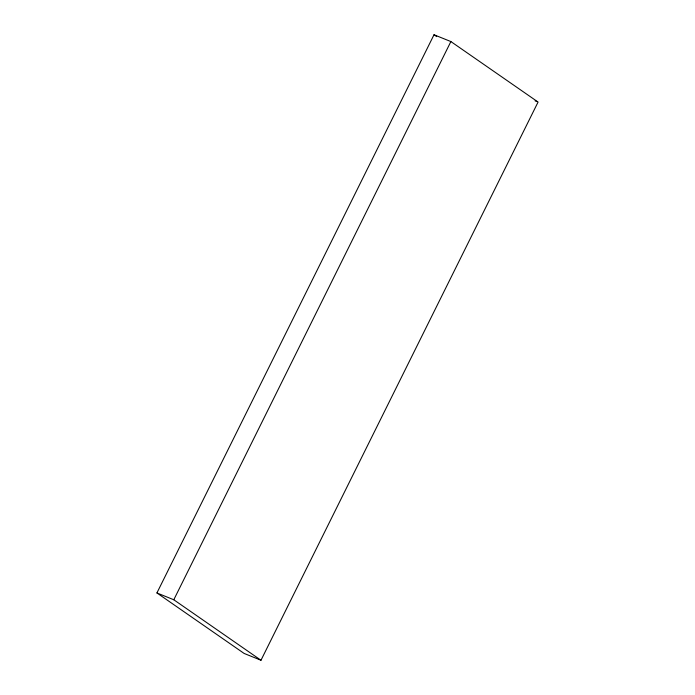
<?xml version="1.0" encoding="UTF-8"?>
<svg xmlns="http://www.w3.org/2000/svg" width="695" height="695" viewBox="0 0 695 695"><rect width="100%" height="100%" fill="white"/><g stroke="black" fill="none" stroke-linecap="round" stroke-linejoin="round"><path stroke-width="1.04" d="M156.922 592.948L434.019 34.75L450.881 41.561L538.078 102.052L260.981 660.25L244.119 653.439L156.922 592.948L173.785 599.759L260.981 660.25M173.785 599.759L450.881 41.561M535.098 100.853L537.079 101.652M434.019 34.75L436.686 36.6"/></g></svg>
